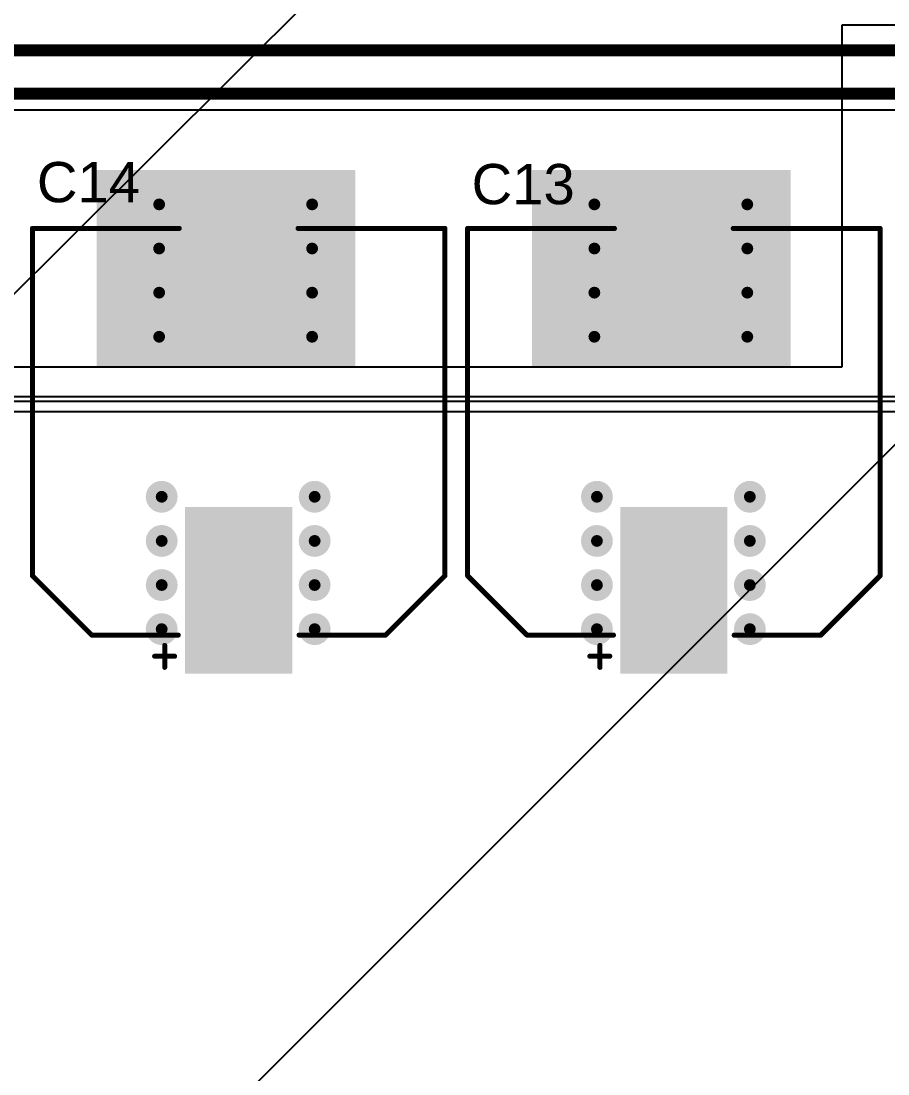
# Model space of a CAD drawing. Header units: millimetres. Extents: x 0 to 5423, y 0 to 5425.
# Drawn here: x 51.16 to 73.04, y 60.38 to 86.94 of the extents above; entities that cross this region are included whole.
import ezdxf

# ---------------------------------------------------------------- set-up
doc = ezdxf.new("R2010")
doc.units = ezdxf.units.MM
for name, color, linetype in [('BottomLayer', 5, 'Continuous'), ('BottomSolder', 6, 'Continuous'), ('TopLayer', 1, 'Continuous'), ('TopOverlay', 2, 'Continuous'), ('TopPaste', 8, 'Continuous'), ('TopSolder', 216, 'Continuous'), ('ViaHoleLayer', 16, 'Continuous')]:
    doc.layers.add(name, color=color, linetype=linetype)
doc.styles.add('Arial', font='', dxfattribs={"height": 0.2})
doc.styles.get('Arial').set_extended_font_data('Arial')

# ---------------------------------------------------------------- blocks, each defined once
blk = doc.blocks.new('UCD_220_F_10__D___27')
at = {"layer": 'TopLayer'}
for points in [[(-6, 1.25), (-2, 1.25), (-2, -1.25), (-6, -1.25)], [(2, 1.25), (6, 1.25), (6, -1.25), (2, -1.25)]]:
    blk.add_hatch(color=1, dxfattribs=at).paths.add_polyline_path(points)
at = {"layer": 'TopPaste'}
for points in [[(-6, 1.25), (-2, 1.25), (-2, -1.25), (-6, -1.25)], [(2, 1.25), (6, 1.25), (6, -1.25), (2, -1.25)]]:
    blk.add_hatch(color=8, dxfattribs=at).paths.add_polyline_path(points)
at = {"layer": 'TopSolder'}
for points in [[(-6.102, 1.352), (-1.898, 1.352), (-1.898, -1.352), (-6.102, -1.352)], [(1.898, 1.352), (6.102, 1.352), (6.102, -1.352), (1.898, -1.352)]]:
    blk.add_hatch(color=216, dxfattribs=at).paths.add_polyline_path(points)
at = {"layer": 'TopOverlay', "const_width": 0.127}
for points in [[(-3.632, 5.207), (-5.131, 3.708)], [(-3.632, 5.207), (5.131, 5.207)], [(5.131, 5.207), (5.131, 1.499)], [(-5.131, 3.708), (-5.131, 1.524)], [(-5.664, 2.121), (-5.664, 1.618)], [(-5.946, 1.866), (-5.392, 1.866)], [(-5.131, -1.524), (-5.131, -3.708)], [(5.131, -1.499), (5.131, -5.207)], [(-5.131, -3.708), (-3.632, -5.207)], [(-3.632, -5.207), (5.131, -5.207)]]:
    blk.add_lwpolyline(points, dxfattribs=at)
at = {"layer": 'TopOverlay', "const_width": 0.0635}
for points in [[(-3.664, 5.207, 1), (-3.6, 5.207, 1)], [(-3.664, 5.207, 1), (-3.6, 5.207, 1)], [(5.099, 5.207, 1), (5.163, 5.207, 1)], [(5.099, 5.207, 1), (5.163, 5.207, 1)], [(-5.163, 3.708, 1), (-5.099, 3.708, 1)], [(-5.163, 3.708, 1), (-5.099, 3.708, 1)], [(-5.696, 2.121, 1), (-5.632, 2.121, 1)], [(-5.977, 1.866, 1), (-5.914, 1.866, 1)], [(-5.424, 1.866, 1), (-5.36, 1.866, 1)], [(-5.696, 1.618, 1), (-5.632, 1.618, 1)], [(-5.163, 1.524, 1), (-5.099, 1.524, 1)], [(5.099, 1.499, 1), (5.163, 1.499, 1)], [(-5.163, -1.524, 1), (-5.099, -1.524, 1)], [(5.099, -1.499, 1), (5.163, -1.499, 1)], [(-5.163, -3.708, 1), (-5.099, -3.708, 1)], [(-5.163, -3.708, 1), (-5.099, -3.708, 1)], [(-3.664, -5.207, 1), (-3.6, -5.207, 1)], [(-3.664, -5.207, 1), (-3.6, -5.207, 1)], [(5.099, -5.207, 1), (5.163, -5.207, 1)], [(5.099, -5.207, 1), (5.163, -5.207, 1)]]:
    blk.add_lwpolyline(points, format="xyb", close=True, dxfattribs=at)
blk = doc.blocks.new('UCD_220_F_10__D___28')
at = {"layer": 'TopLayer'}
for points in [[(-6, 1.25), (-2, 1.25), (-2, -1.25), (-6, -1.25)], [(2, 1.25), (6, 1.25), (6, -1.25), (2, -1.25)]]:
    blk.add_hatch(color=1, dxfattribs=at).paths.add_polyline_path(points)
at = {"layer": 'TopPaste'}
for points in [[(-6, 1.25), (-2, 1.25), (-2, -1.25), (-6, -1.25)], [(2, 1.25), (6, 1.25), (6, -1.25), (2, -1.25)]]:
    blk.add_hatch(color=8, dxfattribs=at).paths.add_polyline_path(points)
at = {"layer": 'TopSolder'}
for points in [[(-6.102, 1.352), (-1.898, 1.352), (-1.898, -1.352), (-6.102, -1.352)], [(1.898, 1.352), (6.102, 1.352), (6.102, -1.352), (1.898, -1.352)]]:
    blk.add_hatch(color=216, dxfattribs=at).paths.add_polyline_path(points)
at = {"layer": 'TopOverlay', "const_width": 0.127}
for points in [[(-3.632, 5.207), (-5.131, 3.708)], [(-3.632, 5.207), (5.131, 5.207)], [(5.131, 5.207), (5.131, 1.499)], [(-5.131, 3.708), (-5.131, 1.524)], [(-5.664, 2.121), (-5.664, 1.618)], [(-5.946, 1.866), (-5.392, 1.866)], [(-5.131, -1.524), (-5.131, -3.708)], [(5.131, -1.499), (5.131, -5.207)], [(-5.131, -3.708), (-3.632, -5.207)], [(-3.632, -5.207), (5.131, -5.207)]]:
    blk.add_lwpolyline(points, dxfattribs=at)
at = {"layer": 'TopOverlay', "const_width": 0.0635}
for points in [[(-3.664, 5.207, 1), (-3.6, 5.207, 1)], [(-3.664, 5.207, 1), (-3.6, 5.207, 1)], [(5.099, 5.207, 1), (5.163, 5.207, 1)], [(5.099, 5.207, 1), (5.163, 5.207, 1)], [(-5.163, 3.708, 1), (-5.099, 3.708, 1)], [(-5.163, 3.708, 1), (-5.099, 3.708, 1)], [(-5.696, 2.121, 1), (-5.632, 2.121, 1)], [(-5.977, 1.866, 1), (-5.914, 1.866, 1)], [(-5.424, 1.866, 1), (-5.36, 1.866, 1)], [(-5.696, 1.618, 1), (-5.632, 1.618, 1)], [(-5.163, 1.524, 1), (-5.099, 1.524, 1)], [(5.099, 1.499, 1), (5.163, 1.499, 1)], [(-5.163, -1.524, 1), (-5.099, -1.524, 1)], [(5.099, -1.499, 1), (5.163, -1.499, 1)], [(-5.163, -3.708, 1), (-5.099, -3.708, 1)], [(-5.163, -3.708, 1), (-5.099, -3.708, 1)], [(-3.664, -5.207, 1), (-3.6, -5.207, 1)], [(-3.664, -5.207, 1), (-3.6, -5.207, 1)], [(5.099, -5.207, 1), (5.163, -5.207, 1)], [(5.099, -5.207, 1), (5.163, -5.207, 1)]]:
    blk.add_lwpolyline(points, format="xyb", close=True, dxfattribs=at)
blk = doc.blocks.new('P____PAK_SO_8_138')
at = {"layer": 'TopSolder'}
blk.add_line((2.629, -2.439), (-5398.322, -5376.643), dxfattribs=at)

msp = doc.modelspace()

# ---------------------------------------------------------------- hatches: boundary and pattern name
at = {"layer": 'BottomLayer'}
h = msp.add_hatch(color=5, dxfattribs=at)
edge = h.paths.add_edge_path()
edge.add_arc((54.648, 82.318), 0.3, 0, 360)
h = msp.add_hatch(color=5, dxfattribs=at)
edge = h.paths.add_edge_path()
edge.add_arc((58.509, 82.318), 0.3, 0, 360)
h = msp.add_hatch(color=5, dxfattribs=at)
edge = h.paths.add_edge_path()
edge.add_arc((65.634, 82.318), 0.3, 0, 360)
h = msp.add_hatch(color=5, dxfattribs=at)
edge = h.paths.add_edge_path()
edge.add_arc((69.494, 82.318), 0.3, 0, 360)
h = msp.add_hatch(color=5, dxfattribs=at)
edge = h.paths.add_edge_path()
edge.add_arc((54.648, 81.205), 0.3, 0, 360)
h = msp.add_hatch(color=5, dxfattribs=at)
edge = h.paths.add_edge_path()
edge.add_arc((58.509, 81.205), 0.3, 0, 360)
h = msp.add_hatch(color=5, dxfattribs=at)
edge = h.paths.add_edge_path()
edge.add_arc((65.634, 81.205), 0.3, 0, 360)
h = msp.add_hatch(color=5, dxfattribs=at)
edge = h.paths.add_edge_path()
edge.add_arc((69.494, 81.205), 0.3, 0, 360)
h = msp.add_hatch(color=5, dxfattribs=at)
edge = h.paths.add_edge_path()
edge.add_arc((54.648, 80.091), 0.3, 0, 360)
h = msp.add_hatch(color=5, dxfattribs=at)
edge = h.paths.add_edge_path()
edge.add_arc((58.509, 80.091), 0.3, 0, 360)
h = msp.add_hatch(color=5, dxfattribs=at)
edge = h.paths.add_edge_path()
edge.add_arc((65.634, 80.091), 0.3, 0, 360)
h = msp.add_hatch(color=5, dxfattribs=at)
edge = h.paths.add_edge_path()
edge.add_arc((69.494, 80.091), 0.3, 0, 360)
h = msp.add_hatch(color=5, dxfattribs=at)
edge = h.paths.add_edge_path()
edge.add_arc((54.648, 78.978), 0.3, 0, 360)
h = msp.add_hatch(color=5, dxfattribs=at)
edge = h.paths.add_edge_path()
edge.add_arc((58.509, 78.978), 0.3, 0, 360)
h = msp.add_hatch(color=5, dxfattribs=at)
edge = h.paths.add_edge_path()
edge.add_arc((65.634, 78.978), 0.3, 0, 360)
h = msp.add_hatch(color=5, dxfattribs=at)
edge = h.paths.add_edge_path()
edge.add_arc((69.494, 78.978), 0.3, 0, 360)
h = msp.add_hatch(color=5, dxfattribs=at)
edge = h.paths.add_edge_path()
edge.add_arc((54.712, 74.94), 0.3, 0, 360)
h = msp.add_hatch(color=5, dxfattribs=at)
edge = h.paths.add_edge_path()
edge.add_arc((58.573, 74.94), 0.3, 0, 360)
h = msp.add_hatch(color=5, dxfattribs=at)
edge = h.paths.add_edge_path()
edge.add_arc((65.698, 74.94), 0.3, 0, 360)
h = msp.add_hatch(color=5, dxfattribs=at)
edge = h.paths.add_edge_path()
edge.add_arc((69.558, 74.94), 0.3, 0, 360)
h = msp.add_hatch(color=5, dxfattribs=at)
edge = h.paths.add_edge_path()
edge.add_arc((54.712, 73.826), 0.3, 0, 360)
h = msp.add_hatch(color=5, dxfattribs=at)
edge = h.paths.add_edge_path()
edge.add_arc((58.573, 73.826), 0.3, 0, 360)
h = msp.add_hatch(color=5, dxfattribs=at)
edge = h.paths.add_edge_path()
edge.add_arc((65.698, 73.826), 0.3, 0, 360)
h = msp.add_hatch(color=5, dxfattribs=at)
edge = h.paths.add_edge_path()
edge.add_arc((69.558, 73.826), 0.3, 0, 360)
h = msp.add_hatch(color=5, dxfattribs=at)
edge = h.paths.add_edge_path()
edge.add_arc((54.712, 72.713), 0.3, 0, 360)
h = msp.add_hatch(color=5, dxfattribs=at)
edge = h.paths.add_edge_path()
edge.add_arc((58.573, 72.713), 0.3, 0, 360)
h = msp.add_hatch(color=5, dxfattribs=at)
edge = h.paths.add_edge_path()
edge.add_arc((65.698, 72.713), 0.3, 0, 360)
h = msp.add_hatch(color=5, dxfattribs=at)
edge = h.paths.add_edge_path()
edge.add_arc((69.558, 72.713), 0.3, 0, 360)
h = msp.add_hatch(color=5, dxfattribs=at)
edge = h.paths.add_edge_path()
edge.add_arc((54.712, 71.6), 0.3, 0, 360)
h = msp.add_hatch(color=5, dxfattribs=at)
edge = h.paths.add_edge_path()
edge.add_arc((58.573, 71.6), 0.3, 0, 360)
h = msp.add_hatch(color=5, dxfattribs=at)
edge = h.paths.add_edge_path()
edge.add_arc((65.698, 71.6), 0.3, 0, 360)
h = msp.add_hatch(color=5, dxfattribs=at)
edge = h.paths.add_edge_path()
edge.add_arc((69.558, 71.6), 0.3, 0, 360)
at = {"layer": 'BottomSolder'}
h = msp.add_hatch(color=6, dxfattribs=at)
edge = h.paths.add_edge_path()
edge.add_arc((54.648, 82.318), 0.402, 0, 360)
h = msp.add_hatch(color=6, dxfattribs=at)
edge = h.paths.add_edge_path()
edge.add_arc((58.509, 82.318), 0.402, 0, 360)
h = msp.add_hatch(color=6, dxfattribs=at)
edge = h.paths.add_edge_path()
edge.add_arc((65.634, 82.318), 0.402, 0, 360)
h = msp.add_hatch(color=6, dxfattribs=at)
edge = h.paths.add_edge_path()
edge.add_arc((69.494, 82.318), 0.402, 0, 360)
h = msp.add_hatch(color=6, dxfattribs=at)
edge = h.paths.add_edge_path()
edge.add_arc((54.648, 81.205), 0.402, 0, 360)
h = msp.add_hatch(color=6, dxfattribs=at)
edge = h.paths.add_edge_path()
edge.add_arc((58.509, 81.205), 0.402, 0, 360)
h = msp.add_hatch(color=6, dxfattribs=at)
edge = h.paths.add_edge_path()
edge.add_arc((65.634, 81.205), 0.402, 0, 360)
h = msp.add_hatch(color=6, dxfattribs=at)
edge = h.paths.add_edge_path()
edge.add_arc((69.494, 81.205), 0.402, 0, 360)
h = msp.add_hatch(color=6, dxfattribs=at)
edge = h.paths.add_edge_path()
edge.add_arc((54.648, 80.091), 0.402, 0, 360)
h = msp.add_hatch(color=6, dxfattribs=at)
edge = h.paths.add_edge_path()
edge.add_arc((58.509, 80.091), 0.402, 0, 360)
h = msp.add_hatch(color=6, dxfattribs=at)
edge = h.paths.add_edge_path()
edge.add_arc((65.634, 80.091), 0.402, 0, 360)
h = msp.add_hatch(color=6, dxfattribs=at)
edge = h.paths.add_edge_path()
edge.add_arc((69.494, 80.091), 0.402, 0, 360)
h = msp.add_hatch(color=6, dxfattribs=at)
edge = h.paths.add_edge_path()
edge.add_arc((54.648, 78.978), 0.402, 0, 360)
h = msp.add_hatch(color=6, dxfattribs=at)
edge = h.paths.add_edge_path()
edge.add_arc((58.509, 78.978), 0.402, 0, 360)
h = msp.add_hatch(color=6, dxfattribs=at)
edge = h.paths.add_edge_path()
edge.add_arc((65.634, 78.978), 0.402, 0, 360)
h = msp.add_hatch(color=6, dxfattribs=at)
edge = h.paths.add_edge_path()
edge.add_arc((69.494, 78.978), 0.402, 0, 360)
h = msp.add_hatch(color=6, dxfattribs=at)
edge = h.paths.add_edge_path()
edge.add_arc((54.712, 74.94), 0.402, 0, 360)
h = msp.add_hatch(color=6, dxfattribs=at)
edge = h.paths.add_edge_path()
edge.add_arc((58.573, 74.94), 0.402, 0, 360)
h = msp.add_hatch(color=6, dxfattribs=at)
edge = h.paths.add_edge_path()
edge.add_arc((65.698, 74.94), 0.402, 0, 360)
h = msp.add_hatch(color=6, dxfattribs=at)
edge = h.paths.add_edge_path()
edge.add_arc((69.558, 74.94), 0.402, 0, 360)
h = msp.add_hatch(color=6, dxfattribs=at)
edge = h.paths.add_edge_path()
edge.add_arc((54.712, 73.826), 0.402, 0, 360)
h = msp.add_hatch(color=6, dxfattribs=at)
edge = h.paths.add_edge_path()
edge.add_arc((58.573, 73.826), 0.402, 0, 360)
h = msp.add_hatch(color=6, dxfattribs=at)
edge = h.paths.add_edge_path()
edge.add_arc((65.698, 73.826), 0.402, 0, 360)
h = msp.add_hatch(color=6, dxfattribs=at)
edge = h.paths.add_edge_path()
edge.add_arc((69.558, 73.826), 0.402, 0, 360)
h = msp.add_hatch(color=6, dxfattribs=at)
edge = h.paths.add_edge_path()
edge.add_arc((54.712, 72.713), 0.402, 0, 360)
h = msp.add_hatch(color=6, dxfattribs=at)
edge = h.paths.add_edge_path()
edge.add_arc((58.573, 72.713), 0.402, 0, 360)
h = msp.add_hatch(color=6, dxfattribs=at)
edge = h.paths.add_edge_path()
edge.add_arc((65.698, 72.713), 0.402, 0, 360)
h = msp.add_hatch(color=6, dxfattribs=at)
edge = h.paths.add_edge_path()
edge.add_arc((69.558, 72.713), 0.402, 0, 360)
h = msp.add_hatch(color=6, dxfattribs=at)
edge = h.paths.add_edge_path()
edge.add_arc((54.712, 71.6), 0.402, 0, 360)
h = msp.add_hatch(color=6, dxfattribs=at)
edge = h.paths.add_edge_path()
edge.add_arc((58.573, 71.6), 0.402, 0, 360)
h = msp.add_hatch(color=6, dxfattribs=at)
edge = h.paths.add_edge_path()
edge.add_arc((65.698, 71.6), 0.402, 0, 360)
h = msp.add_hatch(color=6, dxfattribs=at)
edge = h.paths.add_edge_path()
edge.add_arc((69.558, 71.6), 0.402, 0, 360)
at = {"layer": 'TopLayer'}
for points in [[(53.073, 78.207), (59.601, 78.207), (59.601, 83.185), (53.073, 83.185)], [(64.059, 78.207), (70.587, 78.207), (70.587, 83.185), (64.059, 83.185)]]:
    msp.add_hatch(color=1, dxfattribs=at).paths.add_polyline_path(points)
h = msp.add_hatch(color=1, dxfattribs=at)
edge = h.paths.add_edge_path()
edge.add_arc((54.648, 82.318), 0.3, 0, 360)
h = msp.add_hatch(color=1, dxfattribs=at)
edge = h.paths.add_edge_path()
edge.add_arc((58.509, 82.318), 0.3, 0, 360)
h = msp.add_hatch(color=1, dxfattribs=at)
edge = h.paths.add_edge_path()
edge.add_arc((65.634, 82.318), 0.3, 0, 360)
h = msp.add_hatch(color=1, dxfattribs=at)
edge = h.paths.add_edge_path()
edge.add_arc((69.494, 82.318), 0.3, 0, 360)
h = msp.add_hatch(color=1, dxfattribs=at)
edge = h.paths.add_edge_path()
edge.add_arc((54.648, 81.205), 0.3, 0, 360)
h = msp.add_hatch(color=1, dxfattribs=at)
edge = h.paths.add_edge_path()
edge.add_arc((58.509, 81.205), 0.3, 0, 360)
h = msp.add_hatch(color=1, dxfattribs=at)
edge = h.paths.add_edge_path()
edge.add_arc((65.634, 81.205), 0.3, 0, 360)
h = msp.add_hatch(color=1, dxfattribs=at)
edge = h.paths.add_edge_path()
edge.add_arc((69.494, 81.205), 0.3, 0, 360)
h = msp.add_hatch(color=1, dxfattribs=at)
edge = h.paths.add_edge_path()
edge.add_arc((54.648, 80.091), 0.3, 0, 360)
h = msp.add_hatch(color=1, dxfattribs=at)
edge = h.paths.add_edge_path()
edge.add_arc((58.509, 80.091), 0.3, 0, 360)
h = msp.add_hatch(color=1, dxfattribs=at)
edge = h.paths.add_edge_path()
edge.add_arc((65.634, 80.091), 0.3, 0, 360)
h = msp.add_hatch(color=1, dxfattribs=at)
edge = h.paths.add_edge_path()
edge.add_arc((69.494, 80.091), 0.3, 0, 360)
h = msp.add_hatch(color=1, dxfattribs=at)
edge = h.paths.add_edge_path()
edge.add_arc((54.648, 78.978), 0.3, 0, 360)
h = msp.add_hatch(color=1, dxfattribs=at)
edge = h.paths.add_edge_path()
edge.add_arc((58.509, 78.978), 0.3, 0, 360)
h = msp.add_hatch(color=1, dxfattribs=at)
edge = h.paths.add_edge_path()
edge.add_arc((65.634, 78.978), 0.3, 0, 360)
h = msp.add_hatch(color=1, dxfattribs=at)
edge = h.paths.add_edge_path()
edge.add_arc((69.494, 78.978), 0.3, 0, 360)
h = msp.add_hatch(color=1, dxfattribs=at)
edge = h.paths.add_edge_path()
edge.add_arc((54.712, 74.94), 0.3, 0, 360)
h = msp.add_hatch(color=1, dxfattribs=at)
edge = h.paths.add_edge_path()
edge.add_arc((58.573, 74.94), 0.3, 0, 360)
h = msp.add_hatch(color=1, dxfattribs=at)
edge = h.paths.add_edge_path()
edge.add_arc((65.698, 74.94), 0.3, 0, 360)
h = msp.add_hatch(color=1, dxfattribs=at)
edge = h.paths.add_edge_path()
edge.add_arc((69.558, 74.94), 0.3, 0, 360)
h = msp.add_hatch(color=1, dxfattribs=at)
edge = h.paths.add_edge_path()
edge.add_arc((54.712, 73.826), 0.3, 0, 360)
h = msp.add_hatch(color=1, dxfattribs=at)
edge = h.paths.add_edge_path()
edge.add_arc((58.573, 73.826), 0.3, 0, 360)
h = msp.add_hatch(color=1, dxfattribs=at)
edge = h.paths.add_edge_path()
edge.add_arc((65.698, 73.826), 0.3, 0, 360)
h = msp.add_hatch(color=1, dxfattribs=at)
edge = h.paths.add_edge_path()
edge.add_arc((69.558, 73.826), 0.3, 0, 360)
h = msp.add_hatch(color=1, dxfattribs=at)
edge = h.paths.add_edge_path()
edge.add_arc((54.712, 72.713), 0.3, 0, 360)
h = msp.add_hatch(color=1, dxfattribs=at)
edge = h.paths.add_edge_path()
edge.add_arc((58.573, 72.713), 0.3, 0, 360)
h = msp.add_hatch(color=1, dxfattribs=at)
edge = h.paths.add_edge_path()
edge.add_arc((65.698, 72.713), 0.3, 0, 360)
h = msp.add_hatch(color=1, dxfattribs=at)
edge = h.paths.add_edge_path()
edge.add_arc((69.558, 72.713), 0.3, 0, 360)
h = msp.add_hatch(color=1, dxfattribs=at)
edge = h.paths.add_edge_path()
edge.add_arc((54.712, 71.6), 0.3, 0, 360)
h = msp.add_hatch(color=1, dxfattribs=at)
edge = h.paths.add_edge_path()
edge.add_arc((58.573, 71.6), 0.3, 0, 360)
h = msp.add_hatch(color=1, dxfattribs=at)
edge = h.paths.add_edge_path()
edge.add_arc((65.698, 71.6), 0.3, 0, 360)
h = msp.add_hatch(color=1, dxfattribs=at)
edge = h.paths.add_edge_path()
edge.add_arc((69.558, 71.6), 0.3, 0, 360)
at = {"layer": 'TopSolder'}
h = msp.add_hatch(color=216, dxfattribs=at)
edge = h.paths.add_edge_path()
edge.add_arc((54.648, 82.318), 0.402, 0, 360)
h = msp.add_hatch(color=216, dxfattribs=at)
edge = h.paths.add_edge_path()
edge.add_arc((58.509, 82.318), 0.402, 0, 360)
h = msp.add_hatch(color=216, dxfattribs=at)
edge = h.paths.add_edge_path()
edge.add_arc((65.634, 82.318), 0.402, 0, 360)
h = msp.add_hatch(color=216, dxfattribs=at)
edge = h.paths.add_edge_path()
edge.add_arc((69.494, 82.318), 0.402, 0, 360)
h = msp.add_hatch(color=216, dxfattribs=at)
edge = h.paths.add_edge_path()
edge.add_arc((54.648, 81.205), 0.402, 0, 360)
h = msp.add_hatch(color=216, dxfattribs=at)
edge = h.paths.add_edge_path()
edge.add_arc((58.509, 81.205), 0.402, 0, 360)
h = msp.add_hatch(color=216, dxfattribs=at)
edge = h.paths.add_edge_path()
edge.add_arc((65.634, 81.205), 0.402, 0, 360)
h = msp.add_hatch(color=216, dxfattribs=at)
edge = h.paths.add_edge_path()
edge.add_arc((69.494, 81.205), 0.402, 0, 360)
h = msp.add_hatch(color=216, dxfattribs=at)
edge = h.paths.add_edge_path()
edge.add_arc((54.648, 80.091), 0.402, 0, 360)
h = msp.add_hatch(color=216, dxfattribs=at)
edge = h.paths.add_edge_path()
edge.add_arc((58.509, 80.091), 0.402, 0, 360)
h = msp.add_hatch(color=216, dxfattribs=at)
edge = h.paths.add_edge_path()
edge.add_arc((65.634, 80.091), 0.402, 0, 360)
h = msp.add_hatch(color=216, dxfattribs=at)
edge = h.paths.add_edge_path()
edge.add_arc((69.494, 80.091), 0.402, 0, 360)
h = msp.add_hatch(color=216, dxfattribs=at)
edge = h.paths.add_edge_path()
edge.add_arc((54.648, 78.978), 0.402, 0, 360)
h = msp.add_hatch(color=216, dxfattribs=at)
edge = h.paths.add_edge_path()
edge.add_arc((58.509, 78.978), 0.402, 0, 360)
h = msp.add_hatch(color=216, dxfattribs=at)
edge = h.paths.add_edge_path()
edge.add_arc((65.634, 78.978), 0.402, 0, 360)
h = msp.add_hatch(color=216, dxfattribs=at)
edge = h.paths.add_edge_path()
edge.add_arc((69.494, 78.978), 0.402, 0, 360)
h = msp.add_hatch(color=216, dxfattribs=at)
edge = h.paths.add_edge_path()
edge.add_arc((54.712, 74.94), 0.402, 0, 360)
h = msp.add_hatch(color=216, dxfattribs=at)
edge = h.paths.add_edge_path()
edge.add_arc((58.573, 74.94), 0.402, 0, 360)
h = msp.add_hatch(color=216, dxfattribs=at)
edge = h.paths.add_edge_path()
edge.add_arc((65.698, 74.94), 0.402, 0, 360)
h = msp.add_hatch(color=216, dxfattribs=at)
edge = h.paths.add_edge_path()
edge.add_arc((69.558, 74.94), 0.402, 0, 360)
h = msp.add_hatch(color=216, dxfattribs=at)
edge = h.paths.add_edge_path()
edge.add_arc((54.712, 73.826), 0.402, 0, 360)
h = msp.add_hatch(color=216, dxfattribs=at)
edge = h.paths.add_edge_path()
edge.add_arc((58.573, 73.826), 0.402, 0, 360)
h = msp.add_hatch(color=216, dxfattribs=at)
edge = h.paths.add_edge_path()
edge.add_arc((65.698, 73.826), 0.402, 0, 360)
h = msp.add_hatch(color=216, dxfattribs=at)
edge = h.paths.add_edge_path()
edge.add_arc((69.558, 73.826), 0.402, 0, 360)
h = msp.add_hatch(color=216, dxfattribs=at)
edge = h.paths.add_edge_path()
edge.add_arc((54.712, 72.713), 0.402, 0, 360)
h = msp.add_hatch(color=216, dxfattribs=at)
edge = h.paths.add_edge_path()
edge.add_arc((58.573, 72.713), 0.402, 0, 360)
h = msp.add_hatch(color=216, dxfattribs=at)
edge = h.paths.add_edge_path()
edge.add_arc((65.698, 72.713), 0.402, 0, 360)
h = msp.add_hatch(color=216, dxfattribs=at)
edge = h.paths.add_edge_path()
edge.add_arc((69.558, 72.713), 0.402, 0, 360)
h = msp.add_hatch(color=216, dxfattribs=at)
edge = h.paths.add_edge_path()
edge.add_arc((54.712, 71.6), 0.402, 0, 360)
h = msp.add_hatch(color=216, dxfattribs=at)
edge = h.paths.add_edge_path()
edge.add_arc((58.573, 71.6), 0.402, 0, 360)
h = msp.add_hatch(color=216, dxfattribs=at)
edge = h.paths.add_edge_path()
edge.add_arc((65.698, 71.6), 0.402, 0, 360)
h = msp.add_hatch(color=216, dxfattribs=at)
edge = h.paths.add_edge_path()
edge.add_arc((69.558, 71.6), 0.402, 0, 360)
at = {"layer": 'ViaHoleLayer'}
h = msp.add_hatch(color=16, dxfattribs=at)
edge = h.paths.add_edge_path()
edge.add_arc((54.648, 82.318), 0.15, 0, 360)
h = msp.add_hatch(color=16, dxfattribs=at)
edge = h.paths.add_edge_path()
edge.add_arc((58.509, 82.318), 0.15, 0, 360)
h = msp.add_hatch(color=16, dxfattribs=at)
edge = h.paths.add_edge_path()
edge.add_arc((65.634, 82.318), 0.15, 0, 360)
h = msp.add_hatch(color=16, dxfattribs=at)
edge = h.paths.add_edge_path()
edge.add_arc((69.494, 82.318), 0.15, 0, 360)
h = msp.add_hatch(color=16, dxfattribs=at)
edge = h.paths.add_edge_path()
edge.add_arc((54.648, 81.205), 0.15, 0, 360)
h = msp.add_hatch(color=16, dxfattribs=at)
edge = h.paths.add_edge_path()
edge.add_arc((58.509, 81.205), 0.15, 0, 360)
h = msp.add_hatch(color=16, dxfattribs=at)
edge = h.paths.add_edge_path()
edge.add_arc((65.634, 81.205), 0.15, 0, 360)
h = msp.add_hatch(color=16, dxfattribs=at)
edge = h.paths.add_edge_path()
edge.add_arc((69.494, 81.205), 0.15, 0, 360)
h = msp.add_hatch(color=16, dxfattribs=at)
edge = h.paths.add_edge_path()
edge.add_arc((54.648, 80.091), 0.15, 0, 360)
h = msp.add_hatch(color=16, dxfattribs=at)
edge = h.paths.add_edge_path()
edge.add_arc((58.509, 80.091), 0.15, 0, 360)
h = msp.add_hatch(color=16, dxfattribs=at)
edge = h.paths.add_edge_path()
edge.add_arc((65.634, 80.091), 0.15, 0, 360)
h = msp.add_hatch(color=16, dxfattribs=at)
edge = h.paths.add_edge_path()
edge.add_arc((69.494, 80.091), 0.15, 0, 360)
h = msp.add_hatch(color=16, dxfattribs=at)
edge = h.paths.add_edge_path()
edge.add_arc((54.648, 78.978), 0.15, 0, 360)
h = msp.add_hatch(color=16, dxfattribs=at)
edge = h.paths.add_edge_path()
edge.add_arc((58.509, 78.978), 0.15, 0, 360)
h = msp.add_hatch(color=16, dxfattribs=at)
edge = h.paths.add_edge_path()
edge.add_arc((65.634, 78.978), 0.15, 0, 360)
h = msp.add_hatch(color=16, dxfattribs=at)
edge = h.paths.add_edge_path()
edge.add_arc((69.494, 78.978), 0.15, 0, 360)
h = msp.add_hatch(color=16, dxfattribs=at)
edge = h.paths.add_edge_path()
edge.add_arc((54.712, 74.94), 0.15, 0, 360)
h = msp.add_hatch(color=16, dxfattribs=at)
edge = h.paths.add_edge_path()
edge.add_arc((58.573, 74.94), 0.15, 0, 360)
h = msp.add_hatch(color=16, dxfattribs=at)
edge = h.paths.add_edge_path()
edge.add_arc((65.698, 74.94), 0.15, 0, 360)
h = msp.add_hatch(color=16, dxfattribs=at)
edge = h.paths.add_edge_path()
edge.add_arc((69.558, 74.94), 0.15, 0, 360)
h = msp.add_hatch(color=16, dxfattribs=at)
edge = h.paths.add_edge_path()
edge.add_arc((54.712, 73.826), 0.15, 0, 360)
h = msp.add_hatch(color=16, dxfattribs=at)
edge = h.paths.add_edge_path()
edge.add_arc((58.573, 73.826), 0.15, 0, 360)
h = msp.add_hatch(color=16, dxfattribs=at)
edge = h.paths.add_edge_path()
edge.add_arc((65.698, 73.826), 0.15, 0, 360)
h = msp.add_hatch(color=16, dxfattribs=at)
edge = h.paths.add_edge_path()
edge.add_arc((69.558, 73.826), 0.15, 0, 360)
h = msp.add_hatch(color=16, dxfattribs=at)
edge = h.paths.add_edge_path()
edge.add_arc((54.712, 72.713), 0.15, 0, 360)
h = msp.add_hatch(color=16, dxfattribs=at)
edge = h.paths.add_edge_path()
edge.add_arc((58.573, 72.713), 0.15, 0, 360)
h = msp.add_hatch(color=16, dxfattribs=at)
edge = h.paths.add_edge_path()
edge.add_arc((65.698, 72.713), 0.15, 0, 360)
h = msp.add_hatch(color=16, dxfattribs=at)
edge = h.paths.add_edge_path()
edge.add_arc((69.558, 72.713), 0.15, 0, 360)
h = msp.add_hatch(color=16, dxfattribs=at)
edge = h.paths.add_edge_path()
edge.add_arc((54.712, 71.6), 0.15, 0, 360)
h = msp.add_hatch(color=16, dxfattribs=at)
edge = h.paths.add_edge_path()
edge.add_arc((58.573, 71.6), 0.15, 0, 360)
h = msp.add_hatch(color=16, dxfattribs=at)
edge = h.paths.add_edge_path()
edge.add_arc((65.698, 71.6), 0.15, 0, 360)
h = msp.add_hatch(color=16, dxfattribs=at)
edge = h.paths.add_edge_path()
edge.add_arc((69.558, 71.6), 0.15, 0, 360)

# ---------------------------------------------------------------- linework, layer by layer
at = {"layer": 'BottomLayer'}
for p, q in [((95.549, 86.843), (71.882, 86.843)), ((71.882, 86.843), (71.882, 78.207)), ((71.882, 78.207), (36.456, 78.207)), ((36.456, 77.47), (78.08, 77.47))]:
    msp.add_line(p, q, dxfattribs=at)
at = {"layer": 'TopLayer'}
for p, q in [((19.399, 84.701), (95.77, 84.701)), ((73.782, 77.348), (29.54, 77.348)), ((29.54, 77.089), (75.365, 77.089))]:
    msp.add_line(p, q, dxfattribs=at)
at = {"layer": 'TopLayer', "const_width": 0.305}
for points in [[(19.406, 86.208), (96.139, 86.208)], [(19.228, 85.115), (96.139, 85.115)]]:
    msp.add_lwpolyline(points, dxfattribs=at)
at = {"layer": 'TopSolder'}
msp.add_line((3.115, 6.162), (5422.757, 5425.234), dxfattribs=at)

# ---------------------------------------------------------------- block references
for name, p, rotation in [('P____PAK_SO_8_138', (24.435, 48.59), 180), ('UCD_220_F_10__D___27', (56.655, 76.581), 90), ('UCD_220_F_10__D___28', (67.64, 76.581), 90)]:
    msp.add_blockref(name, p, dxfattribs=dict(rotation=rotation))

# ---------------------------------------------------------------- texts
at = {"layer": 'TopOverlay', "style": 'Arial'}
for s, p in [('C14', (51.562, 82.372)), ('C13', (62.535, 82.322))]:
    msp.add_text(s, height=1.016, dxfattribs=at).set_placement(p)

doc.saveas('drawing.dxf')
